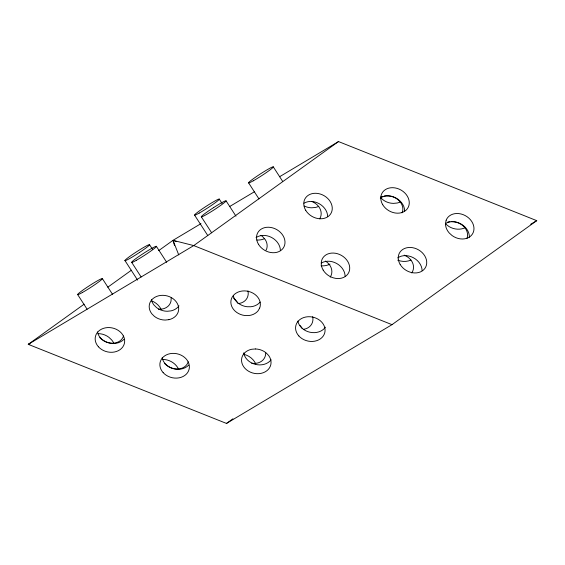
<?xml version="1.0" encoding="UTF-8"?>
<svg xmlns="http://www.w3.org/2000/svg" width="565" height="565" viewBox="0 0 565 565"><rect width="100%" height="100%" fill="white"/><g stroke="black" fill="none" stroke-linecap="round" stroke-linejoin="round"><path stroke-width="0.85" d="M171.181 297.847L171.026 301.06A14.747 11.872 29.5 0 1 161.978 309.083L158.384 309.203M123.417 335.984L123.212 336.825A14.747 11.872 29.5 0 1 101.997 339.572M402.04 212.8L402.584 211.501A14.747 12.091 13.6 0 0 384.249 196.013M266.066 250.104L266.737 248.72A14.747 12.091 13.6 0 0 265.063 239.362L262.683 236.693A14.747 12.091 13.6 0 0 260.91 235.337M84.143 304.182L28.25 344.346L226.494 423.432L391.997 324.663L536.75 220.654L338.506 141.568L279.562 176.746M107.795 287.19L131.44 270.197M158.673 250.634L173.003 240.337L200.963 223.648M338.506 141.568L193.753 245.584L28.25 344.346L29.952 343.937M226.494 423.432L232.942 418.799M229.68 206.515L254.624 191.627M530.705 224.263L536.75 220.654M176.266 241.566L173.003 240.337L174.479 245.38M391.997 324.663L193.753 245.584L173.003 240.337L178.745 254.907M273.255 166.823L282.67 181.379M248.628 182.919L258.975 198.929M226.092 200.872L235.965 216.155M219.234 199.064L222.059 203.428M201.295 216.776L211.642 232.787M194.607 215.159L207.772 235.534M156.35 246.305L166.696 262.315M149.619 244.815L152.437 249.179M131.716 262.4L141.123 276.956M124.9 260.472L137.599 280.12M102.322 278.545L112.668 294.556M77.695 294.64L87.102 309.196M123.961 339.304A14.895 12.211 13.6 0 1 108.565 342.842A14.895 12.211 13.6 0 1 97.455 331.916M178.978 305.842A14.895 12.211 13.6 0 1 171.054 310.87L167.289 311.266A14.895 12.211 13.6 0 1 156.533 307.572L153.941 304.994A14.895 12.211 13.6 0 1 151.469 299.598M188.675 365.117A14.895 12.211 13.6 0 1 173.271 368.655A14.895 12.211 13.6 0 1 162.169 357.737M271.108 359.799A14.895 12.211 13.6 0 1 255.345 364.347A14.895 12.211 13.6 0 1 243.762 352.85M325.405 327.177A14.895 12.211 13.6 0 1 309.917 332.234A14.895 12.211 13.6 0 1 297.868 321.075M260.161 302.07A14.895 12.211 13.6 0 1 250.881 306.753L247.046 306.731A14.895 12.211 13.6 0 1 233.317 296.004M321.443 263.007A14.895 11.985 29.5 0 1 336.705 263.502A14.895 11.985 29.5 0 1 345.102 276.292M256.051 237.639A14.895 11.985 29.5 0 1 271.574 237.455A14.895 11.985 29.5 0 1 280.388 250.479M303.977 203.238A14.895 11.985 29.5 0 1 319.246 203.732A14.895 11.985 29.5 0 1 327.644 216.522M397.774 257.859A14.895 11.985 29.5 0 1 413.29 257.675A14.895 11.985 29.5 0 1 422.111 270.692M380.316 198.089A14.895 11.985 29.5 0 1 395.832 197.905A14.895 11.985 29.5 0 1 404.653 210.929M445.481 223.592A14.895 11.985 29.5 0 1 461.125 224.037A14.895 11.985 29.5 0 1 469.353 237.293M264.187 238.811A14.747 12.091 13.6 0 1 256.92 240.012M311.605 201.401A14.747 12.091 13.6 0 1 319.698 218.846M318.801 206.303A14.747 12.091 13.6 0 1 315.383 207.461L311.647 207.8A14.747 12.091 13.6 0 1 304.224 206.02M380.746 197.016A14.747 12.091 13.6 0 1 382.809 196.316M400.472 201.882A14.747 12.091 13.6 0 1 397.054 203.04L393.311 203.386A14.747 12.091 13.6 0 1 380.633 197.566M447.748 222.073A14.747 12.091 13.6 0 1 449.959 221.699M451.463 221.621A14.747 12.091 13.6 0 1 466.902 238.578M465.602 227.49A14.747 12.091 13.6 0 1 445.658 223.74M404.201 255.133A14.747 12.091 13.6 0 1 411.758 272.93M410.946 260.041A14.747 12.091 13.6 0 1 397.746 260.168M151.392 300.757A14.747 11.872 29.5 0 1 161.223 309.613M101.396 339.099A14.747 11.872 29.5 0 1 99.737 337.531M98.303 333.661A14.747 11.872 29.5 0 1 108.883 337.298L111.637 339.904A14.747 11.872 29.5 0 1 113.671 342.941M188.223 361.833A14.747 11.872 29.5 0 1 164.641 363.549M162.741 359.481A14.747 11.872 29.5 0 1 178.724 369.482M247.964 290.869A14.747 11.872 29.5 0 1 237.823 303.624M233.522 298.052A14.747 11.872 29.5 0 1 237.455 302.529M299.923 325.405A14.747 11.872 29.5 0 1 302.169 328.343M312.678 316.683A14.747 11.872 29.5 0 1 303.412 329.346M244.165 354.403A14.747 11.872 29.5 0 1 255.733 363.881M265.705 353.104A14.747 11.872 29.5 0 1 251.63 363.217M330.002 264.095A14.747 12.091 13.6 0 1 321.047 265.783M325.461 261.051A14.747 12.091 13.6 0 1 330.235 277.132M446.145 220.251L445.51 223.373A14.895 11.985 29.5 0 0 449.253 232.999L452.099 235.57A14.895 11.985 29.5 0 0 472.382 234.108A14.895 11.985 29.5 0 0 465.172 215.562A14.895 11.985 29.5 0 0 446.145 220.251M259.674 308.087L258.036 310.87A14.895 12.211 13.6 0 1 248.762 315.553L244.92 315.524A14.895 12.211 13.6 0 1 230.986 300.509A14.895 12.211 13.6 0 1 248.861 291.491A14.895 12.211 13.6 0 1 259.674 308.087M213.697 207.539L210.491 209.636A14.747 1.081 -32.9 0 0 202.044 216.741A14.747 1.081 -32.9 0 0 218.923 206.635A14.747 1.081 -32.9 0 0 224.432 201.295L222.462 202.291A14.747 1.081 -32.9 0 0 213.697 207.539M139.527 252.449L136.299 254.54A14.747 1.081 -32.9 0 1 127.838 259.519L126.073 260.373A14.747 1.081 -32.9 0 1 132.909 254.229A14.747 1.081 -32.9 0 1 149.202 244.631A14.747 1.081 -32.9 0 1 139.527 252.449M168.935 319.67L165.171 320.065A14.895 12.211 13.6 0 1 154.407 316.372L151.816 313.794A14.895 12.211 13.6 0 1 156.618 296.434A14.895 12.211 13.6 0 1 177.346 303.546A14.895 12.211 13.6 0 1 168.935 319.67M255.542 348.958L251.75 349.255A14.895 12.211 13.6 0 0 242.71 365.096A14.895 12.211 13.6 0 0 263.219 372.738A14.895 12.211 13.6 0 0 268.686 355.562L266.186 352.92A14.895 12.211 13.6 0 0 255.542 348.958M98.43 346.79A14.895 12.211 13.6 0 0 123.686 345.42A14.895 12.211 13.6 0 0 107.647 327.58A14.895 12.211 13.6 0 0 98.43 346.79M163.137 372.603A14.895 12.211 13.6 0 0 188.399 371.233A14.895 12.211 13.6 0 0 172.36 353.393A14.895 12.211 13.6 0 0 163.137 372.603M298.836 335.942A14.895 12.211 13.6 0 0 324.091 334.579A14.895 12.211 13.6 0 0 308.052 316.732A14.895 12.211 13.6 0 0 298.836 335.942M253.247 180.821A14.747 1.081 -32.9 0 0 273.206 167.191A14.747 1.081 -32.9 0 0 256.376 176.605A14.747 1.081 -32.9 0 0 253.247 180.821M136.334 260.303A14.747 1.081 -32.9 0 0 156.293 246.672A14.747 1.081 -32.9 0 0 139.463 256.086A14.747 1.081 -32.9 0 0 136.334 260.303M82.306 292.543A14.747 1.081 -32.9 0 0 102.272 278.912A14.747 1.081 -32.9 0 0 85.442 288.327A14.747 1.081 -32.9 0 0 82.306 292.543M323.152 270.056A14.895 11.985 29.5 0 0 347.828 274.082A14.895 11.985 29.5 0 0 335.448 253.261A14.895 11.985 29.5 0 0 323.152 270.056M382.703 204.692A14.895 11.985 29.5 0 0 407.379 208.718A14.895 11.985 29.5 0 0 394.999 187.898A14.895 11.985 29.5 0 0 382.703 204.692M305.693 210.286A14.895 11.985 29.5 0 0 330.37 214.319A14.895 11.985 29.5 0 0 317.989 193.491A14.895 11.985 29.5 0 0 305.693 210.286M258.445 244.242A14.895 11.985 29.5 0 0 283.114 248.268A14.895 11.985 29.5 0 0 270.734 227.441A14.895 11.985 29.5 0 0 258.445 244.242M400.168 264.455A14.895 11.985 29.5 0 0 424.838 268.488A14.895 11.985 29.5 0 0 412.457 247.661A14.895 11.985 29.5 0 0 400.168 264.455M199.219 213.062A14.747 1.081 -32.9 0 0 219.185 199.431A14.747 1.081 -32.9 0 0 202.355 208.845A14.747 1.081 -32.9 0 0 199.219 213.062"/></g></svg>
